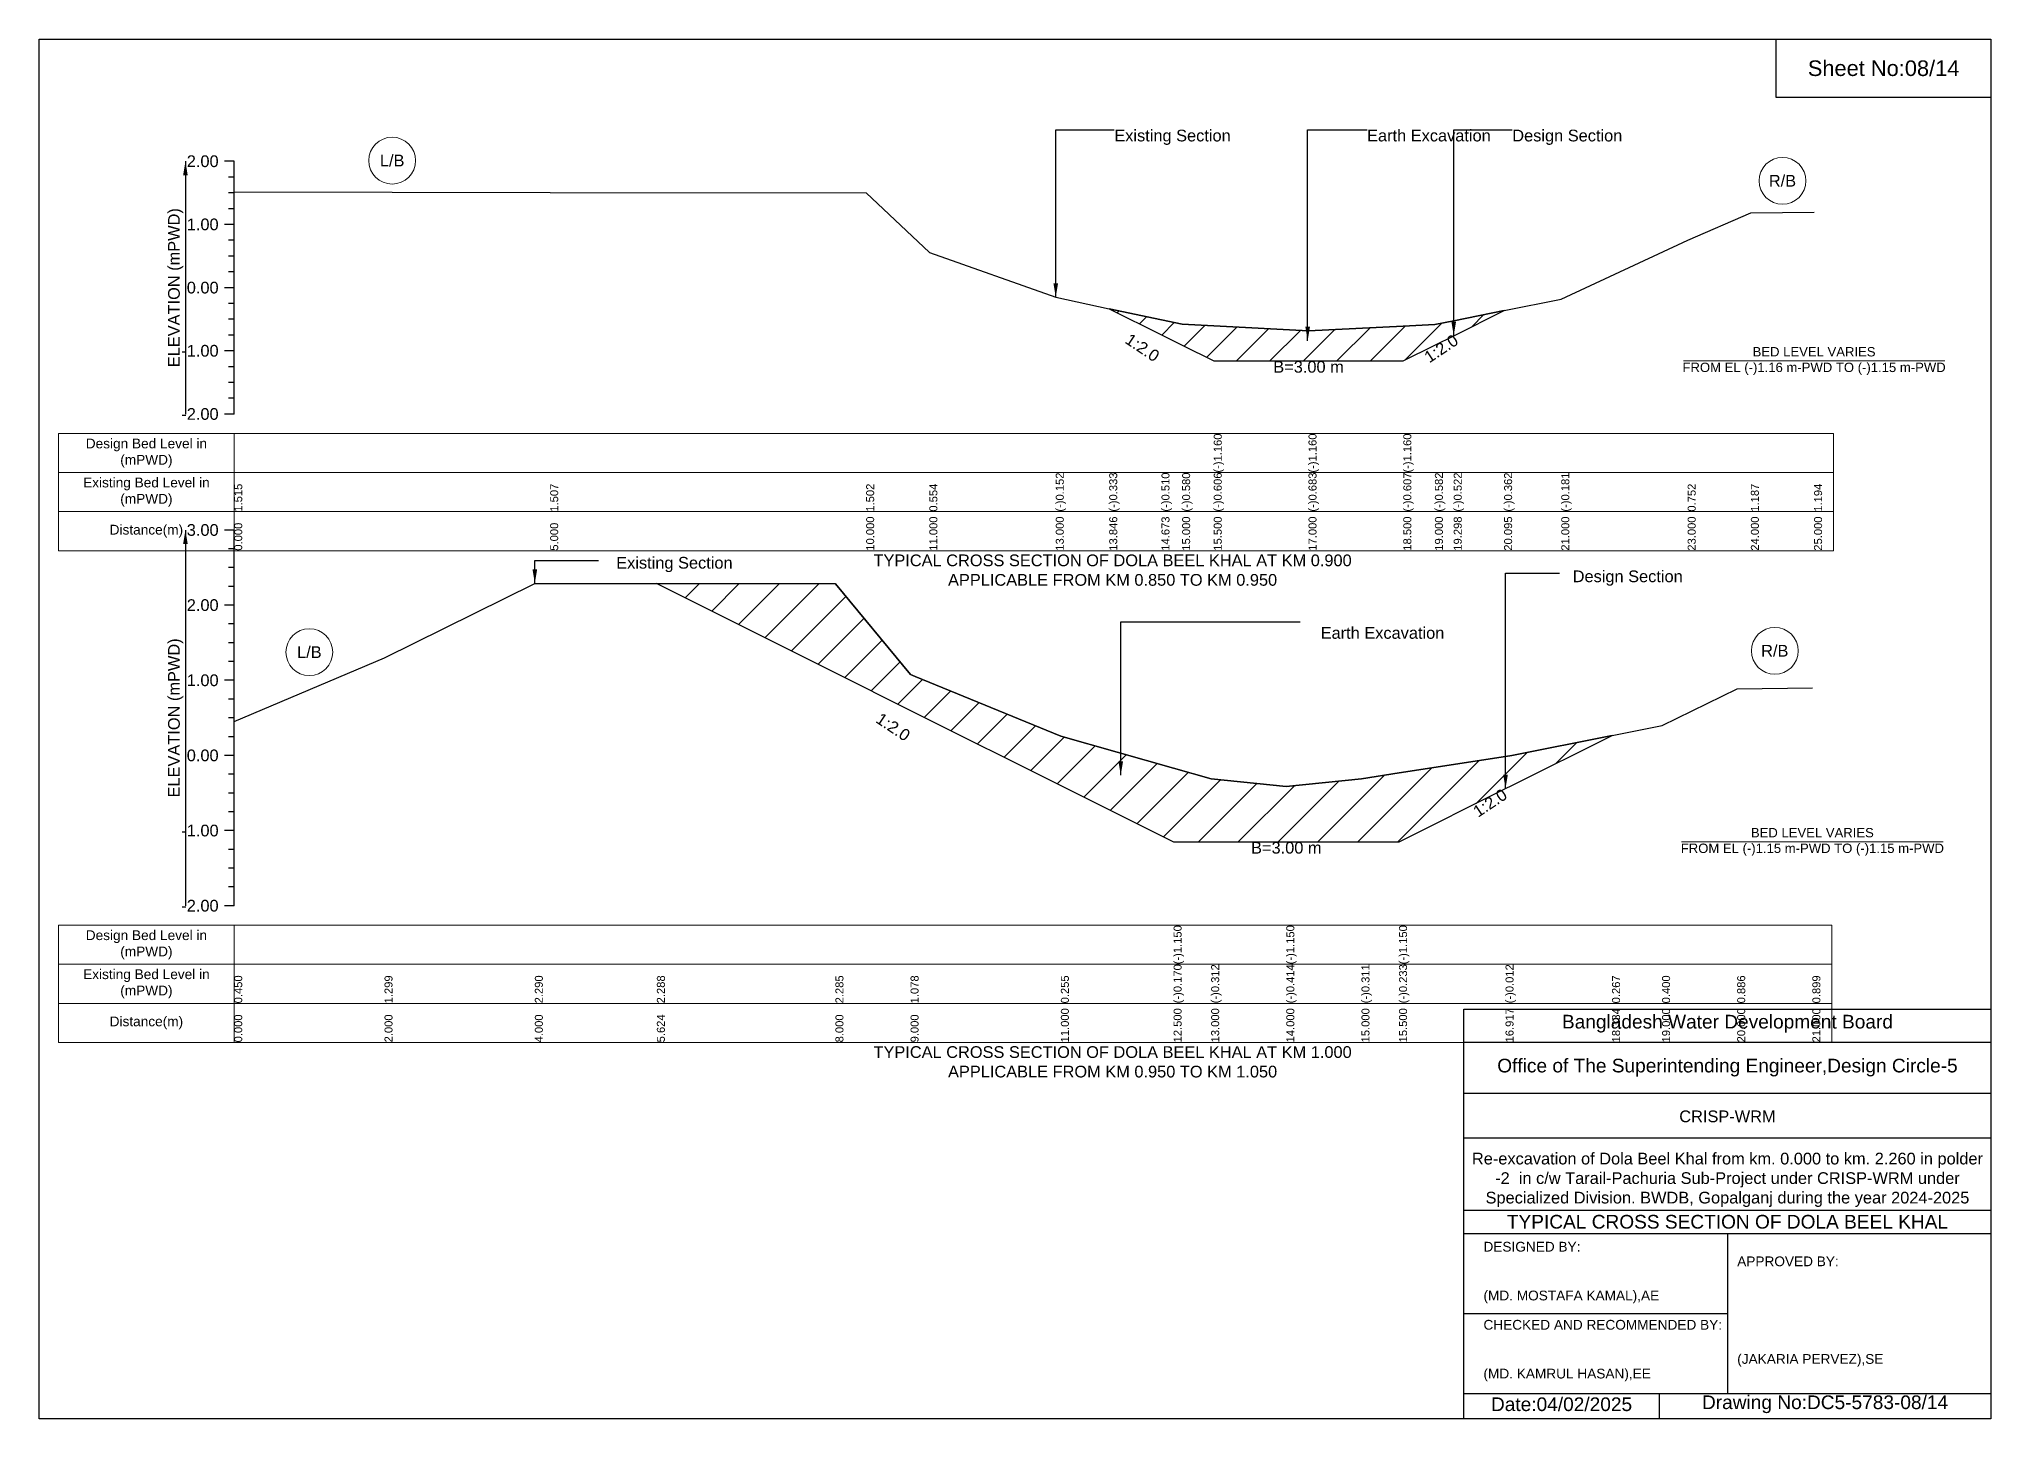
# Model space of a CAD drawing. Header units: inches. Extents: x 91000 to 258000, y -12753 to 0.
# Drawn here: x 170000 to 178000, y -5656 to 0 of the extents above; entities that cross this region are included whole.
import ezdxf

# ---------------------------------------------------------------- set-up
doc = ezdxf.new("R2010")
doc.units = ezdxf.units.IN
doc.header["$LTSCALE"] = 7
doc.header["$MEASUREMENT"] = 0
for name, color, linetype, lineweight in [('Cross section Data Border', 7, 'Continuous', 9), ('Cross Section Labels', 7, 'Continuous', 9), ('Existing_Bed_Level for Xsection', 7, 'Continuous', 25)]:
    doc.layers.add(name, color=color, linetype=linetype, lineweight=lineweight)
doc.styles.get("Standard").update_dxf_attribs({"font": 'arial.ttf'})
doc.dimstyles.get("Standard").update_dxf_attribs({"dimtxt": 0.18, "dimasz": 0.18, "dimexe": 0.18, "dimexo": 0.0625, "dimgap": 0.09, "dimtad": 0, "dimtih": 1, "dimtoh": 1, "dimdec": 4, "dimzin": 0, "dimdsep": 46, "dimtxsty": 'Standard', "dimcen": 0.09, "dimadec": 0, "dimazin": 0, "dimtfac": 1, "dimtdec": 4, "dimtofl": 0, "dimtmove": 0, "dimatfit": 3, "dimfxl": 1, "dimtolj": 1, "dimtzin": 0, "dimarcsym": 0})

msp = doc.modelspace()

# ---------------------------------------------------------------- hatches: boundary and pattern name
at = {"layer": 'Existing_Bed_Level for Xsection'}
h = msp.add_hatch(dxfattribs=at)
h.set_pattern_fill('ANSI31', color=256, scale=777, style=0)
h.paths.add_polyline_path([(174386.2, -1105.4), (174600.3, -1212.5), (174685, -1254.8), (174814.5, -1319.5), (175203, -1319.5), (175591.5, -1319.5), (175721, -1254.8), (175798.1, -1216.3), (176004.6, -1113), (175798.1, -1154.4), (175721, -1169.8), (175591.5, -1176.4), (175203, -1196), (174814.5, -1176), (174685, -1169.3), (174600.3, -1151.2)])
h = msp.add_hatch(dxfattribs=at)
h.set_pattern_fill('ANSI31', color=256, scale=924, style=0)
h.paths.add_polyline_path([(172532.2, -2231.8), (173264, -2597.7), (173572, -2751.7), (173591.1, -2761.2), (174188, -3059.7), (174650, -3290.7), (174804, -3290.7), (175112, -3290.7), (175420, -3290.7), (175574, -3290.7), (176010.5, -3072.4), (176036, -3059.7), (176447, -2854.2), (176036, -2936.2), (176010.5, -2940.2), (175574, -3008.3), (175420, -3032.3), (175112, -3064), (174804, -3032.6), (174650, -2988.9), (174188, -2857.9), (173591.1, -2612.3), (173572, -2604.5), (173264, -2232.7)])

# ---------------------------------------------------------------- linework, layer by layer
for points in [[(170000, 0), (178000, 0), (178000, -5656), (170000, -5656)], [(177120, 0), (178000, 0), (178000, -240), (177120, -240)]]:
    msp.add_lwpolyline(points, close=True)
for points in [[(175840, -5656), (175840, -3976), (178000, -3976)], [(175840, -4112), (178000, -4112)], [(175840, -4320), (178000, -4320)], [(175840, -4504), (178000, -4504)], [(175840, -4800), (178000, -4800)], [(175840, -4896), (178000, -4896)], [(176920, -4896), (176920, -5552)], [(175840, -5224), (176920, -5224)], [(175840, -5552), (178000, -5552)], [(176640, -5552), (176640, -5656)]]:
    msp.add_lwpolyline(points)
at = {"layer": 'Cross section Data Border'}
for points in [[(170080, -1617.1), (177355, -1617.1), (177355, -2097.1), (170080, -2097.1)], [(170080, -3632.5), (177348, -3632.5), (177348, -4112.5), (170080, -4112.5)]]:
    msp.add_lwpolyline(points, close=True, dxfattribs=at)
for points in [[(170800, -1617.1), (170800, -2097.1)], [(170080, -1777.1), (177355, -1777.1)], [(170080, -1937.1), (177355, -1937.1)], [(170800, -3632.5), (170800, -4112.5)], [(170080, -3792.5), (177348, -3792.5)], [(170080, -3952.5), (177348, -3952.5)]]:
    msp.add_lwpolyline(points, dxfattribs=at)
at = {"layer": 'Cross Section Labels'}
for points in [[(176739.2, -1319.5), (177810.8, -1319.5)], [(176732.2, -3290.7), (177803.8, -3290.7)]]:
    msp.add_lwpolyline(points, dxfattribs=at)
for centre in [(171447.5, -498.3), (177145.5, -581.3), (171108, -2513.1), (177114, -2507.6)]:
    msp.add_circle(centre, 96, dxfattribs=at)
at = {"layer": 'Existing_Bed_Level for Xsection'}
for points in [[(170800, -501.1), (170760, -501.1)], [(170800, -1537.1), (170800, -1278.1), (170800, -1019.1), (170800, -760.1), (170800, -501.1)], [(170800, -565.9), (170776, -565.9)], [(170800, -630.6), (170776, -630.6)], [(170800, -626.7), (172095, -628.8), (173390, -630.1), (173649, -875.6), (174167, -1058.5), (174386.2, -1105.4), (174600.3, -1151.2), (174685, -1169.3), (174814.5, -1176), (174814.5, -1176), (175203, -1196), (175203, -1196), (175591.5, -1176.4), (175591.5, -1176.4), (175721, -1169.8), (175798.1, -1154.4), (176004.6, -1113), (176239, -1066), (176757, -824.3), (177016, -711.7), (177275, -709.9)], [(170800, -695.4), (170776, -695.4)], [(170800, -760.1), (170760, -760.1)], [(170800, -824.9), (170776, -824.9)], [(170800, -889.6), (170776, -889.6)], [(170800, -954.4), (170776, -954.4)], [(170800, -1019.1), (170760, -1019.1)], [(170800, -1083.9), (170776, -1083.9)], [(170800, -1148.6), (170776, -1148.6)], [(170800, -1278.1), (170760, -1278.1)], [(170800, -1213.4), (170776, -1213.4)], [(170800, -1342.9), (170776, -1342.9)], [(170800, -1407.6), (170776, -1407.6)], [(170800, -1472.4), (170776, -1472.4)], [(170800, -1537.1), (170760, -1537.1)], [(170800, -2012.5), (170760, -2012.5)], [(170800, -3552.5), (170800, -3244.5), (170800, -2936.5), (170800, -2628.5), (170800, -2320.5), (170800, -2012.5)], [(170800, -2089.5), (170776, -2089.5)], [(170800, -2166.5), (170776, -2166.5)], [(170800, -2797.9), (171416, -2536.4), (172032, -2231.2), (172532.2, -2231.8), (173264, -2232.7), (173572, -2604.5), (173591.1, -2612.3), (174188, -2857.9), (174650, -2988.9), (174650, -2988.9), (174804, -3032.6), (175112, -3064), (175112, -3064), (175420, -3032.3), (175574, -3008.3), (175574, -3008.3), (176010.5, -2940.2), (176036, -2936.2), (176447, -2854.2), (176652, -2813.3), (176960, -2663.6), (177268, -2659.6)], [(170800, -2243.5), (170776, -2243.5)], [(170800, -2320.5), (170760, -2320.5)], [(170800, -2397.5), (170776, -2397.5)], [(170800, -2474.5), (170776, -2474.5)], [(170800, -2551.5), (170776, -2551.5)], [(170800, -2628.5), (170760, -2628.5)], [(170800, -2705.5), (170776, -2705.5)], [(170800, -2782.5), (170776, -2782.5)], [(170800, -2859.5), (170776, -2859.5)], [(170800, -2936.5), (170760, -2936.5)], [(170800, -3013.5), (170776, -3013.5)], [(170800, -3090.5), (170776, -3090.5)], [(170800, -3167.5), (170776, -3167.5)], [(170800, -3244.5), (170760, -3244.5)], [(170800, -3321.5), (170776, -3321.5)], [(170800, -3398.5), (170776, -3398.5)], [(170800, -3475.5), (170776, -3475.5)], [(170800, -3552.5), (170760, -3552.5)]]:
    msp.add_lwpolyline(points, dxfattribs=at)
for points in [[(174386.2, -1105.4), (174600.3, -1212.5), (174685, -1254.8), (174814.5, -1319.5), (174814.5, -1319.5), (175203, -1319.5), (175203, -1319.5), (175591.5, -1319.5), (175591.5, -1319.5), (175721, -1254.8), (175798.1, -1216.3), (176004.6, -1113), (175798.1, -1154.4), (175721, -1169.8), (175591.5, -1176.4), (175591.5, -1176.4), (175203, -1196), (175203, -1196), (174814.5, -1176), (174814.5, -1176), (174685, -1169.3), (174600.3, -1151.2)], [(172532.2, -2231.8), (172532.2, -2231.8), (173264, -2597.7), (173572, -2751.7), (173591.1, -2761.2), (174188, -3059.7), (174650, -3290.7), (174650, -3290.7), (174804, -3290.7), (175112, -3290.7), (175112, -3290.7), (175420, -3290.7), (175574, -3290.7), (175574, -3290.7), (176010.5, -3072.4), (176036, -3059.7), (176447, -2854.2), (176036, -2936.2), (176010.5, -2940.2), (175574, -3008.3), (175574, -3008.3), (175420, -3032.3), (175112, -3064), (175112, -3064), (174804, -3032.6), (174650, -2988.9), (174650, -2988.9), (174188, -2857.9), (173591.1, -2612.3), (173572, -2604.5), (173264, -2232.7), (172532.2, -2231.8)]]:
    msp.add_lwpolyline(points, close=True, dxfattribs=at)

# ---------------------------------------------------------------- texts
at = {"attachment_point": 5}
for s, insert, char_height in [('Sheet No:08/14', (177560, -120), 64), ('Bangladesh Water Development Board', (176920, -4036), 56), ('Office of The Superintending Engineer,Design Circle-5', (176920, -4216), 56)]:
    msp.add_mtext(s, dxfattribs=dict(at, insert=insert, char_height=char_height))
for s, insert, char_height, width, attachment_point in [('CRISP-WRM', (176920, -4416), 48, 2240, 5), ('Re-excavation of Dola Beel Khal from km. 0.000 to km. 2.260 in polder -2  in c/w Tarail-Pachuria Sub-Project under CRISP-WRM under Specialized Division. BWDB, Gopalganj during the year 2024-2025', (176920, -4676), 48, 2160, 5), ('TYPICAL CROSS SECTION OF DOLA BEEL KHAL', (176920, -4848), 56, 2240, 5), ('DESIGNED BY:^J^J^J(MD. MOSTAFA KAMAL),AE', (175920, -5056), 40, 1120, 4), ('APPROVED BY:^J^J^J^J^J^J(JAKARIA PERVEZ),SE', (176960, -5216), 40, 1120, 4), ('CHECKED AND RECOMMENDED BY:^J^J^J(MD. KAMRUL HASAN),EE', (175920, -5376), 40, 1120, 4), ('Date:04/02/2025', (176240, -5596), 56, 1120, 5), ('Drawing No:DC5-5783-08/14', (177320, -5596), 56, 1760, 5)]:
    msp.add_mtext(s, dxfattribs=dict(insert=insert, char_height=char_height, width=width, attachment_point=attachment_point))
at = {"layer": 'Cross section Data Border', "char_height": 40, "width": 640, "attachment_point": 5}
for s, insert in [('Design Bed Level in (mPWD)', (170440, -1697.1)), ('Existing Bed Level in (mPWD)', (170440, -1857.1)), ('Distance(m)', (170440, -2017.1)), ('Design Bed Level in (mPWD)', (170440, -3712.5)), ('Existing Bed Level in (mPWD)', (170440, -3872.5)), ('Distance(m)', (170440, -4032.5))]:
    msp.add_mtext(s, dxfattribs=dict(at, insert=insert))
at = {"layer": 'Cross Section Labels'}
for s, insert, char_height, attachment_point in [('Existing Section', (174407, -371.6), 48, 1), ('Earth Excavation', (175443, -371.6), 48, 1), ('Design Section', (176038.1, -371.6), 48, 1), ('L/B', (171447.5, -498.3), 48, 5), ('R/B', (177145.5, -581.3), 48, 5), ('BED LEVEL VARIES ^JFROM EL (-)1.16 m-PWD TO (-)1.15 m-PWD', (177275, -1319.5), 38.4, 5), ('B=3.00 m', (175203, -1319.5), 48, 2), ('Existing Section', (172365.6, -2122.6), 48, 1), ('TYPICAL CROSS SECTION OF DOLA BEEL KHAL AT KM 0.900^JAPPLICABLE FROM KM 0.850 TO KM 0.950', (174400, -2177.1), 48, 5), ('Design Section', (176285.7, -2178.2), 48, 1), ('Earth Excavation', (175252.8, -2410.2), 48, 1), ('L/B', (171108, -2513.1), 48, 5), ('R/B', (177114, -2507.6), 48, 5), ('BED LEVEL VARIES ^JFROM EL (-)1.15 m-PWD TO (-)1.15 m-PWD', (177268, -3290.7), 38.4, 5), ('B=3.00 m', (175112, -3290.7), 48, 2), ('TYPICAL CROSS SECTION OF DOLA BEEL KHAL AT KM 1.000^JAPPLICABLE FROM KM 0.950 TO KM 1.050', (174400, -4192.5), 48, 5)]:
    msp.add_mtext(s, dxfattribs=dict(at, insert=insert, char_height=char_height, attachment_point=attachment_point))
at = {"layer": 'Cross Section Labels', "char_height": 48, "attachment_point": 2}
for insert, rotation in [((174535.6, -1244.8), 326.30993), ((175733.3, -1248.6), 33.69007), ((173514.1, -2799.7), 326.30993), ((175933.5, -3110.9), 33.69007)]:
    msp.add_mtext('1:2.0', dxfattribs=dict(at, insert=insert, rotation=rotation))
at = {"layer": 'Existing_Bed_Level for Xsection', "char_height": 48, "attachment_point": 6}
for s, insert in [('2.00', (170736, -501.1)), ('1.00', (170736, -760.1)), ('0.00', (170736, -1019.1)), ('-1.00', (170736, -1278.1)), ('-2.00', (170736, -1537.1)), ('3.00', (170736, -2012.5)), ('2.00', (170736, -2320.5)), ('1.00', (170736, -2628.5)), ('0.00', (170736, -2936.5)), ('-1.00', (170736, -3244.5)), ('-2.00', (170736, -3552.5))]:
    msp.add_mtext(s, dxfattribs=dict(at, insert=insert))
at = {"layer": 'Existing_Bed_Level for Xsection', "rotation": 90}
for s, insert, char_height, attachment_point in [('ELEVATION (mPWD)', (170560, -1019.1), 48, 5), ('(-)1.160', (174814.5, -1777.1), 32.8, 1), ('(-)1.160', (175203, -1777.1), 32.8, 1), ('(-)1.160', (175591.5, -1777.1), 32.8, 1), ('1.515', (170800, -1937.1), 32.8, 1), ('1.507', (172095, -1937.1), 32.8, 1), ('1.502', (173390, -1937.1), 32.8, 1), ('0.554', (173649, -1937.1), 32.8, 1), ('(-)0.152', (174167, -1937.1), 32.8, 1), ('(-)0.333', (174386.2, -1937.1), 32.8, 1), ('(-)0.510', (174600.3, -1937.1), 32.8, 1), ('(-)0.580', (174685, -1937.1), 32.8, 1), ('(-)0.606', (174814.5, -1937.1), 32.8, 1), ('(-)0.683', (175203, -1937.1), 32.8, 1), ('(-)0.607', (175591.5, -1937.1), 32.8, 1), ('(-)0.582', (175721, -1937.1), 32.8, 1), ('(-)0.522', (175798.1, -1937.1), 32.8, 1), ('(-)0.362', (176004.6, -1937.1), 32.8, 1), ('(-)0.181', (176239, -1937.1), 32.8, 1), ('0.752', (176757, -1937.1), 32.8, 1), ('1.187', (177016, -1937.1), 32.8, 1), ('1.194', (177275, -1937.1), 32.8, 1), ('0.000', (170800, -2097.1), 32.8, 1), ('5.000', (172095, -2097.1), 32.8, 1), ('10.000', (173390, -2097.1), 32.8, 1), ('11.000', (173649, -2097.1), 32.8, 1), ('13.000', (174167, -2097.1), 32.8, 1), ('13.846', (174386.2, -2097.1), 32.8, 1), ('14.673', (174600.3, -2097.1), 32.8, 1), ('15.000', (174685, -2097.1), 32.8, 1), ('15.500', (174814.5, -2097.1), 32.8, 1), ('17.000', (175203, -2097.1), 32.8, 1), ('18.500', (175591.5, -2097.1), 32.8, 1), ('19.000', (175721, -2097.1), 32.8, 1), ('19.298', (175798.1, -2097.1), 32.8, 1), ('20.095', (176004.6, -2097.1), 32.8, 1), ('21.000', (176239, -2097.1), 32.8, 1), ('23.000', (176757, -2097.1), 32.8, 1), ('24.000', (177016, -2097.1), 32.8, 1), ('25.000', (177275, -2097.1), 32.8, 1), ('ELEVATION (mPWD)', (170560, -2782.5), 48, 5), ('(-)1.150', (174650, -3792.5), 32.8, 1), ('(-)1.150', (175112, -3792.5), 32.8, 1), ('(-)1.150', (175574, -3792.5), 32.8, 1), ('0.450', (170800, -3952.5), 32.8, 1), ('2.290', (172032, -3952.5), 32.8, 1), ('2.288', (172532.2, -3952.5), 32.8, 1), ('2.285', (173264, -3952.5), 32.8, 1), ('1.078', (173572, -3952.5), 32.8, 1), ('0.255', (174188, -3952.5), 32.8, 1), ('(-)0.170', (174650, -3952.5), 32.8, 1), ('(-)0.312', (174804, -3952.5), 32.8, 1), ('(-)0.414', (175112, -3952.5), 32.8, 1), ('(-)0.311', (175420, -3952.5), 32.8, 1), ('(-)0.233', (175574, -3952.5), 32.8, 1), ('(-)0.012', (176010.5, -3952.5), 32.8, 1), ('0.400', (176652, -3952.5), 32.8, 1), ('0.886', (176960, -3952.5), 32.8, 1), ('1.299', (171416, -3952.5), 32.8, 1), ('0.267', (176447, -3952.5), 32.8, 1), ('0.899', (177268, -3952.5), 32.8, 1), ('0.000', (170800, -4112.5), 32.8, 1), ('2.000', (171416, -4112.5), 32.8, 1), ('4.000', (172032, -4112.5), 32.8, 1), ('5.624', (172532.2, -4112.5), 32.8, 1), ('8.000', (173264, -4112.5), 32.8, 1), ('9.000', (173572, -4112.5), 32.8, 1), ('11.000', (174188, -4112.5), 32.8, 1), ('12.500', (174650, -4112.5), 32.8, 1), ('13.000', (174804, -4112.5), 32.8, 1), ('14.000', (175112, -4112.5), 32.8, 1), ('15.000', (175420, -4112.5), 32.8, 1), ('15.500', (175574, -4112.5), 32.8, 1), ('16.917', (176010.5, -4112.5), 32.8, 1), ('18.334', (176447, -4112.5), 32.8, 1), ('19.000', (176652, -4112.5), 32.8, 1), ('20.000', (176960, -4112.5), 32.8, 1), ('21.000', (177268, -4112.5), 32.8, 1)]:
    msp.add_mtext(s, dxfattribs=dict(at, insert=insert, char_height=char_height, attachment_point=attachment_point))

# ---------------------------------------------------------------- leaders
at = {"layer": 'Cross Section Labels', "annotation_type": 0, "has_hookline": 1, "hookline_direction": 0}
for points, text_width in [([(174167, -1058.5), (174167, -371.6), (174406.9, -371.6)], 467.2), ([(175199.5, -1237), (175199.5, -371.6), (175442.9, -371.6)], 497), ([(175798.1, -1216.3), (175798.1, -371.6), (176038, -371.6)], 441.2), ([(172032, -2231.2), (172032, -2137.3), (172292.6, -2137.3)], 467.2), ([(176010.5, -3072.4), (176010.5, -2188.9), (176231.4, -2188.9)], 441.2), ([(174433.4, -3017.7), (174433.4, -2389), (175168.4, -2389)], 497)]:
    msp.add_leader(points, dimstyle='Standard', override={"dimasz": 57.6}, dxfattribs=dict(at, text_width=text_width))
at = {"layer": 'Existing_Bed_Level for Xsection'}
for points in [[(170600, -501.1), (170600, -1537.1)], [(170600, -2012.5), (170600, -3552.5)]]:
    msp.add_leader(points, dimstyle='Standard', override={"dimasz": 57.6}, dxfattribs=at)

doc.saveas('drawing.dxf')
